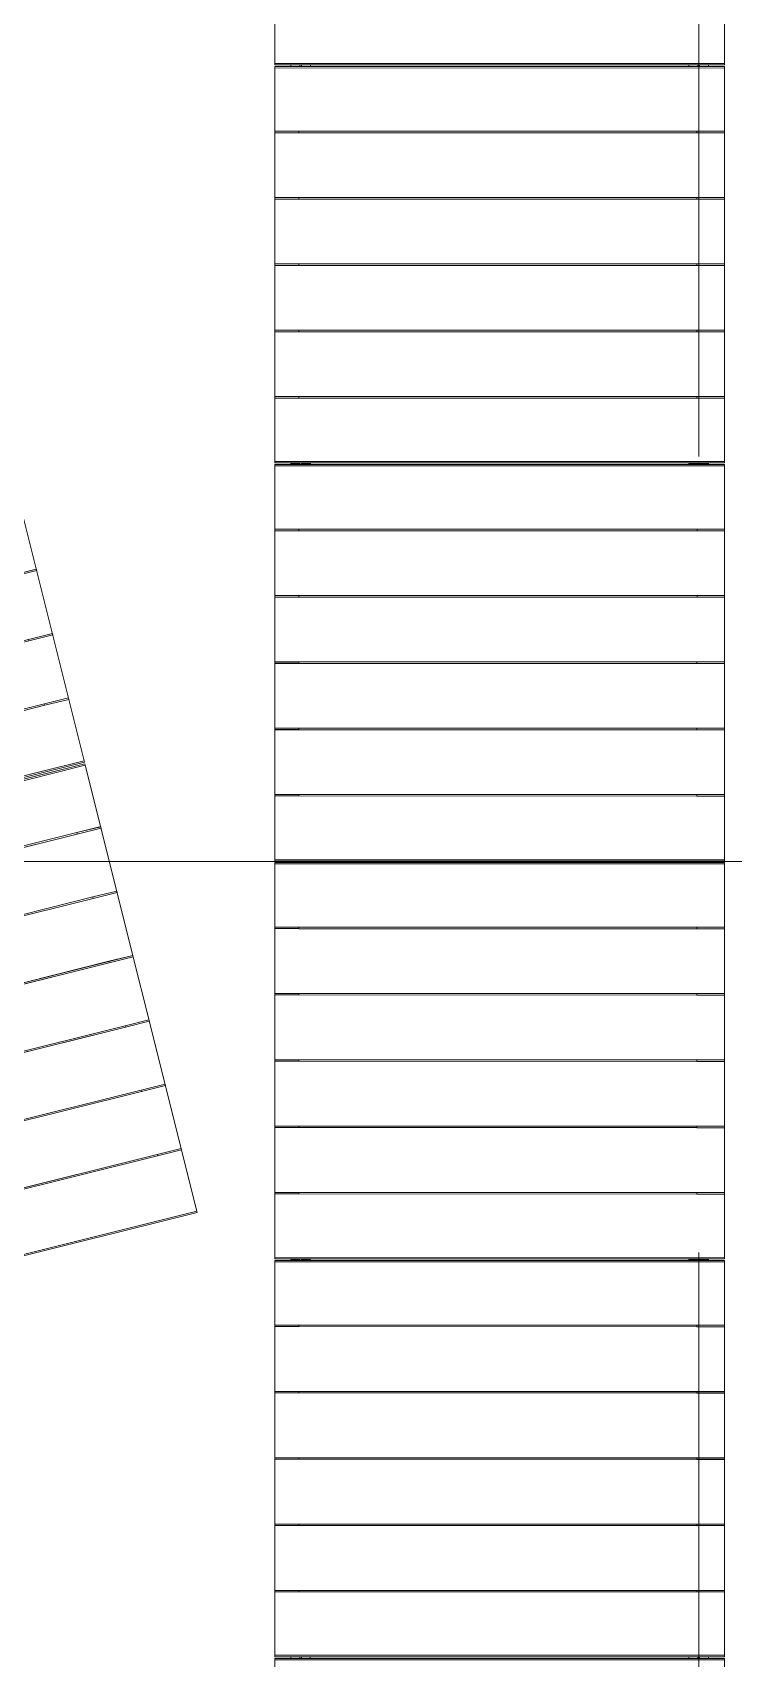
# Model space of a CAD drawing. Header units: millimetres. Extents: x 124696 to 347024, y 412631 to 564609.
# Drawn here: x 231406 to 235368, y 505847 to 515040 of the extents above; entities that cross this region are included whole.
import ezdxf

# ---------------------------------------------------------------- set-up
doc = ezdxf.new("R2010")
doc.units = ezdxf.units.MM
doc.header["$LTSCALE"] = 1500
doc.header["$MEASUREMENT"] = 0
doc.linetypes.add('二层平面图$0$轴网线_12_3_3_3 mm', pattern=[21, 12, -3, 3, -3])
doc.layers.add('0-建筑底图', color=7, linetype='Continuous')
for name, color, linetype, lineweight in [('二层平面图$0$A-COLU', 7, 'Continuous', 9), ('二层平面图$0$A-LINE', 7, 'Continuous', 9), ('二层平面图$0$A-WALL-CURT-PANEL-2', 7, 'Continuous', 9), ('二层平面图$0$A-WALL-CURT-PANEL-4', 140, 'Continuous', 9), ('二层平面图$0$A-WALL-CURT-STILE-2', 7, 'Continuous', 9), ('二层平面图$0$ANNO-DOTE-1', 10, '二层平面图$0$轴网线_12_3_3_3 mm', 15)]:
    doc.layers.add(name, color=color, linetype=linetype, lineweight=lineweight)

# ---------------------------------------------------------------- blocks, each defined once
blk = doc.blocks.new('二层平面图$0$廊子单元01 - 廊子单元01-12764968-104-2F')
at = {"layer": '二层平面图$0$A-WALL-CURT-PANEL-2'}
for p, q in [((-145.5, 2245), (-145.5, 2237)), ((2395.5, 2245), (-145.5, 2245)), ((-145.5, 2237), (2395.5, 2237)), ((-145.5, 2237), (-145.5, 13)), ((2395.5, 2237), (2395.5, 2245)), ((2395.5, 13), (2395.5, 2237)), ((-145.5, 13), (2395.5, 13)), ((-145.5, 13), (-145.5, 5)), ((-145.5, 5), (2395.5, 5)), ((2395.5, 5), (2395.5, 13)), ((-145.5, -5), (-145.5, -13)), ((2395.5, -5), (-145.5, -5)), ((-145.5, -13), (2395.5, -13)), ((-145.5, -13), (-145.5, -2237)), ((2395.5, -13), (2395.5, -5)), ((2395.5, -2237), (2395.5, -13)), ((-145.5, -2237), (2395.5, -2237)), ((-145.5, -2237), (-145.5, -2245)), ((-145.5, -2245), (2395.5, -2245)), ((2395.5, -2245), (2395.5, -2237))]:
    blk.add_line(p, q, dxfattribs=at)
blk = doc.blocks.new('二层平面图$0$顶板轮廓组 - 顶板轮廓组-7793063-104-2F')
at = {"layer": '二层平面图$0$A-WALL-CURT-PANEL-2'}
for p, q in [((-7862.9, -1482.7), (-7854.9, -1482.7)), ((-7854.9, -1482.7), (-5630.9, -1482.7)), ((-5630.9, -1482.7), (-5622.9, -1482.7))]:
    blk.add_line(p, q, dxfattribs=at)
blk = doc.blocks.new('二层平面图$0$钢板肋 - 钢板肋-7793064-104-2F')
at = {"layer": '二层平面图$0$A-WALL-CURT-PANEL-2'}
for p, q in [((391.8, -814), (395.6, -807)), ((391.8, -814), (510.8, -879.4)), ((514.7, -872.3), (395.6, -807)), ((510.8, -879.4), (514.7, -872.3)), ((510.8, -879.4), (2482.9, -1962.6)), ((2486.8, -1955.5), (514.7, -872.3)), ((2486.8, -1955.5), (2482.9, -1962.6)), ((2482.9, -1962.6), (2619, -2037.3)), ((2622.8, -2030.3), (2486.8, -1955.5)), ((2619, -2037.3), (2622.8, -2030.3))]:
    blk.add_line(p, q, dxfattribs=at)
blk = doc.blocks.new('二层平面图$0$钢板肋 - 钢板肋-7793144-104-2F')
at = {"layer": '二层平面图$0$A-WALL-CURT-PANEL-2'}
for p, q in [((545.1, -856.2), (548.8, -849)), ((545.1, -856.2), (665.7, -918.6)), ((669.4, -911.5), (548.8, -849)), ((665.7, -918.6), (669.4, -911.5)), ((665.7, -918.6), (2663.5, -1953.6)), ((2667.2, -1946.5), (669.4, -911.5)), ((2667.2, -1946.5), (2663.5, -1953.6)), ((2663.5, -1953.6), (2801.3, -2025)), ((2805, -2017.9), (2667.2, -1946.5)), ((2801.3, -2025), (2805, -2017.9))]:
    blk.add_line(p, q, dxfattribs=at)
blk = doc.blocks.new('二层平面图$0$钢板肋 - 钢板肋-7805324-104-2F')
at = {"layer": '二层平面图$0$A-WALL-CURT-PANEL-2'}
for p, q in [((391.8, -814), (395.6, -807)), ((391.8, -814), (510.8, -879.4)), ((514.7, -872.3), (395.6, -807)), ((510.8, -879.4), (514.7, -872.3)), ((510.8, -879.4), (2482.9, -1962.6)), ((2486.8, -1955.5), (514.7, -872.3)), ((2486.8, -1955.5), (2482.9, -1962.6)), ((2482.9, -1962.6), (2619, -2037.3)), ((2622.8, -2030.3), (2486.8, -1955.5)), ((2619, -2037.3), (2622.8, -2030.3))]:
    blk.add_line(p, q, dxfattribs=at)
blk = doc.blocks.new('二层平面图$0$钢板肋轮廓族 - 钢板肋轮廓族-7793068-104-2F')
at = {"layer": '二层平面图$0$A-WALL-CURT-PANEL-2'}
for p, q in [((-1735.2, -5337.8), (-1703.8, -5489.8)), ((-1249.5, -7693.4), (-1703.8, -5489.8)), ((-1222.1, -7826.4), (-1249.5, -7693.4))]:
    blk.add_line(p, q, dxfattribs=at)
blk = doc.blocks.new('二层平面图$0$钢板肋轮廓族 - 钢板肋轮廓族-7793148-104-2F')
at = {"layer": '二层平面图$0$A-WALL-CURT-PANEL-2'}
for p, q in [((1735.2, -5337.8), (1703.9, -5489.8)), ((1249.5, -7693.4), (1703.9, -5489.8)), ((1222.1, -7826.4), (1249.5, -7693.4))]:
    blk.add_line(p, q, dxfattribs=at)
blk = doc.blocks.new('二层平面图$0$钢板肋轮廓族 - 钢板肋轮廓族-7805328-104-2F')
at = {"layer": '二层平面图$0$A-WALL-CURT-PANEL-2'}
for p, q in [((-1735.2, -5337.8), (-1703.9, -5489.8)), ((-1249.5, -7693.4), (-1703.9, -5489.8)), ((-1222.1, -7826.4), (-1249.5, -7693.4))]:
    blk.add_line(p, q, dxfattribs=at)
blk = doc.blocks.new('二层平面图$0$钢板肋 - 钢板肋-7805329-104-2F')
at = {"layer": '二层平面图$0$A-WALL-CURT-PANEL-2'}
for p, q in [((-677.7, 1854.6), (-685.7, 1853.8)), ((-685.7, 1853.8), (-671.2, 1699.3)), ((-663.2, 1700), (-677.7, 1854.6)), ((-671.2, 1699.3), (-663.2, 1700)), ((-671.2, 1699.3), (-460.9, -540.9)), ((-453, -540.1), (-663.2, 1700)), ((-453, -540.1), (-460.9, -540.9)), ((-460.9, -540.9), (-448.3, -676.1)), ((-440.3, -675.4), (-453, -540.1)), ((-440.3, -675.4), (-448.3, -676.1))]:
    blk.add_line(p, q, dxfattribs=at)
blk = doc.blocks.new('二层平面图$0$钢板肋 - 钢板肋-7805337-104-2F')
at = {"layer": '二层平面图$0$A-WALL-CURT-PANEL-2'}
for p, q in [((545.1, -856.2), (548.8, -849)), ((545.1, -856.2), (665.7, -918.6)), ((669.4, -911.5), (548.8, -849)), ((665.7, -918.6), (669.4, -911.5)), ((665.7, -918.6), (2663.5, -1953.6)), ((2667.2, -1946.5), (669.4, -911.5)), ((2667.2, -1946.5), (2663.5, -1953.6)), ((2663.5, -1953.6), (2801.3, -2025)), ((2805, -2017.9), (2667.2, -1946.5)), ((2801.3, -2025), (2805, -2017.9))]:
    blk.add_line(p, q, dxfattribs=at)
blk = doc.blocks.new('二层平面图$0$钢板肋轮廓族 - 钢板肋轮廓族-7805341-104-2F')
at = {"layer": '二层平面图$0$A-WALL-CURT-PANEL-2'}
for p, q in [((1735.2, -5337.8), (1703.9, -5489.8)), ((1249.5, -7693.4), (1703.9, -5489.8)), ((1222.1, -7826.4), (1249.5, -7693.4))]:
    blk.add_line(p, q, dxfattribs=at)
blk = doc.blocks.new('二层平面图$0$廊子单元亭子_戏亭_ - 廊子单元亭子_戏亭_-11163613-104-2F')
at = {"layer": '二层平面图$0$A-WALL-CURT-PANEL-2'}
for p, q in [((-1103.2, 7125), (-1103.2, 7117)), ((3367.7, 7125), (-1103.2, 7125)), ((-1103.2, 7117), (3367.7, 7117)), ((-1103.2, 7117), (-1103.2, 4518)), ((5088.3, 7125), (3367.7, 7125)), ((3367.7, 7117), (3367.7, 7125)), ((5088.3, 7117), (3367.7, 7117)), ((3367.7, 4518), (3367.7, 7117)), ((5088.3, 7117), (5088.3, 7125)), ((5088.3, 4518), (5088.3, 7117)), ((-1103.2, 4518), (3367.7, 4518)), ((-1103.2, 4518), (-1103.2, 4510)), ((-1103.2, 4510), (3367.7, 4510)), ((5088.3, 4518), (3367.7, 4518)), ((3367.7, 4510), (3367.7, 4518)), ((3367.7, 4510), (5088.3, 4510)), ((4075, 4500), (4075, 4510)), ((5088.3, 4510), (5088.3, 4518)), ((-1103.2, 4500), (-1103.2, 4492)), ((3367.7, 4500), (-1103.2, 4500)), ((-1103.2, 4492), (3367.7, 4492)), ((-1103.2, 4492), (-1103.2, 2643)), ((5088.3, 4500), (3367.7, 4500)), ((3367.7, 4492), (3367.7, 4500)), ((5088.3, 4492), (3367.7, 4492)), ((3367.7, 2643), (3367.7, 4492)), ((5088.3, 4492), (5088.3, 4500)), ((5088.3, 2643), (5088.3, 4492)), ((-1103.2, 2643), (3367.7, 2643)), ((-1103.2, 2643), (-1103.2, 2635)), ((-1103.2, 2635), (3367.7, 2635)), ((-1103.2, 2625), (-1103.2, 2617)), ((3367.7, 2625), (-1103.2, 2625)), ((-1103.2, 2617), (3367.7, 2617)), ((-1103.2, 2617), (-1103.2, 17.9)), ((5088.3, 2643), (3367.7, 2643)), ((3367.7, 2635), (3367.7, 2643)), ((3367.7, 2635), (5088.3, 2635)), ((5088.3, 2625), (3367.7, 2625)), ((3367.7, 2617), (3367.7, 2625)), ((5088.3, 2617), (3367.7, 2617)), ((3367.7, 17.9), (3367.7, 2617)), ((4075, 2625), (4075, 2635)), ((4495, 2630), (4500, 2630)), ((4500, 2630), (4500, 2625)), ((5088.3, 2635), (5088.3, 2643)), ((5088.3, 2617), (5088.3, 2625)), ((5088.3, 17.9), (5088.3, 2617)), ((-1103.2, 17.9), (3367.7, 17.9)), ((-1103.2, 17.9), (-1103.2, 9.9)), ((-1103.2, 9.9), (3367.7, 9.9)), ((5088.3, 17.9), (3367.7, 17.9)), ((3367.7, 9.9), (3367.7, 17.9)), ((3367.7, 9.9), (5088.3, 9.9)), ((5088.3, 9.9), (5088.3, 17.9))]:
    blk.add_line(p, q, dxfattribs=at)
blk = doc.blocks.new('二层平面图$0$顶板轮廓组 - 顶板轮廓组-8132508-104-2F')
at = {"layer": '二层平面图$0$A-WALL-CURT-PANEL-2'}
for p, q in [((-8050.4, 1498.7), (-8042.4, 1498.7)), ((-8042.4, 1498.7), (-5443.4, 1498.7)), ((-5443.4, 1498.7), (-5435.4, 1498.7))]:
    blk.add_line(p, q, dxfattribs=at)
blk = doc.blocks.new('二层平面图$0$顶板轮廓组 - 顶板轮廓组-8093581-104-2F')
at = {"layer": '二层平面图$0$A-WALL-CURT-PANEL-2'}
for p, q in [((-7675.4, 1498.7), (-7667.4, 1498.7)), ((-7667.4, 1498.7), (-5818.4, 1498.7)), ((-5818.4, 1498.7), (-5810.4, 1498.7))]:
    blk.add_line(p, q, dxfattribs=at)
blk = doc.blocks.new('二层平面图$0$钢板肋 - 钢板肋-8132515-104-2F')
at = {"layer": '二层平面图$0$A-WALL-CURT-PANEL-2'}
for p, q in [((-630.4, 1346.9), (-457.5, -225)), ((-449.6, -224.1), (-622.4, 1347.8)), ((-449.6, -224.1), (-457.5, -225)), ((-457.5, -225), (-442.3, -363.4)), ((-434.4, -362.6), (-449.6, -224.1)), ((-434.4, -362.6), (-442.3, -363.4))]:
    blk.add_line(p, q, dxfattribs=at)
blk = doc.blocks.new('二层平面图$0$钢板肋 - 钢板肋-8132518-104-2F')
at = {"layer": '二层平面图$0$A-WALL-CURT-PANEL-2'}
for p, q in [((-630.4, 1346.9), (-457.5, -225)), ((-449.6, -224.1), (-622.4, 1347.8)), ((-449.6, -224.1), (-457.5, -225)), ((-457.5, -225), (-442.3, -363.4)), ((-434.4, -362.6), (-449.6, -224.1)), ((-434.4, -362.6), (-442.3, -363.4))]:
    blk.add_line(p, q, dxfattribs=at)
blk = doc.blocks.new('二层平面图$0$钢板肋 - 钢板肋-8132521-104-2F')
at = {"layer": '二层平面图$0$A-WALL-CURT-PANEL-2'}
for p, q in [((-630.4, 1346.9), (-457.5, -225)), ((-449.6, -224.1), (-622.4, 1347.8)), ((-449.6, -224.1), (-457.5, -225)), ((-457.5, -225), (-442.3, -363.4)), ((-434.4, -362.6), (-449.6, -224.1)), ((-434.4, -362.6), (-442.3, -363.4))]:
    blk.add_line(p, q, dxfattribs=at)
blk = doc.blocks.new('二层平面图$0$钢板肋 - 钢板肋-8132524-104-2F')
at = {"layer": '二层平面图$0$A-WALL-CURT-PANEL-2'}
for p, q in [((-630.4, 1346.9), (-457.5, -225)), ((-449.6, -224.1), (-622.4, 1347.8)), ((-449.6, -224.1), (-457.5, -225)), ((-457.5, -225), (-442.3, -363.4)), ((-434.4, -362.6), (-449.6, -224.1)), ((-434.4, -362.6), (-442.3, -363.4))]:
    blk.add_line(p, q, dxfattribs=at)
blk = doc.blocks.new('二层平面图$0$钢板肋 - 钢板肋-8132527-104-2F')
at = {"layer": '二层平面图$0$A-WALL-CURT-PANEL-2'}
for p, q in [((-630.4, 1346.9), (-457.5, -225)), ((-449.6, -224.1), (-622.4, 1347.8)), ((-449.6, -224.1), (-457.5, -225)), ((-457.5, -225), (-442.3, -363.4)), ((-434.4, -362.6), (-449.6, -224.1)), ((-434.4, -362.6), (-442.3, -363.4))]:
    blk.add_line(p, q, dxfattribs=at)
blk = doc.blocks.new('二层平面图$0$钢板肋 - 钢板肋-8132530-104-2F')
at = {"layer": '二层平面图$0$A-WALL-CURT-PANEL-2'}
for p, q in [((-630.4, 1346.9), (-457.5, -225)), ((-449.6, -224.1), (-622.4, 1347.8)), ((-449.6, -224.1), (-457.5, -225)), ((-457.5, -225), (-442.3, -363.4)), ((-434.4, -362.6), (-449.6, -224.1)), ((-434.4, -362.6), (-442.3, -363.4))]:
    blk.add_line(p, q, dxfattribs=at)
blk = doc.blocks.new('二层平面图$0$钢板肋 - 钢板肋-8132533-104-2F')
at = {"layer": '二层平面图$0$A-WALL-CURT-PANEL-2'}
for p, q in [((-630.4, 1346.9), (-457.5, -225)), ((-449.6, -224.1), (-622.4, 1347.8)), ((-449.6, -224.1), (-457.5, -225)), ((-457.5, -225), (-442.3, -363.4)), ((-434.4, -362.6), (-449.6, -224.1)), ((-434.4, -362.6), (-442.3, -363.4))]:
    blk.add_line(p, q, dxfattribs=at)
blk = doc.blocks.new('二层平面图$0$钢板肋 - 钢板肋-8132536-104-2F')
at = {"layer": '二层平面图$0$A-WALL-CURT-PANEL-2'}
for p, q in [((-630.4, 1346.9), (-457.5, -225)), ((-449.6, -224.1), (-622.4, 1347.8)), ((-449.6, -224.1), (-457.5, -225)), ((-457.5, -225), (-442.3, -363.4)), ((-434.4, -362.6), (-449.6, -224.1)), ((-434.4, -362.6), (-442.3, -363.4))]:
    blk.add_line(p, q, dxfattribs=at)
blk = doc.blocks.new('二层平面图$0$钢板肋 - 钢板肋-8132539-104-2F')
at = {"layer": '二层平面图$0$A-WALL-CURT-PANEL-2'}
for p, q in [((-630.4, 1346.9), (-457.5, -225)), ((-449.6, -224.1), (-622.4, 1347.8)), ((-449.6, -224.1), (-457.5, -225)), ((-457.5, -225), (-442.3, -363.4)), ((-434.4, -362.6), (-449.6, -224.1)), ((-434.4, -362.6), (-442.3, -363.4))]:
    blk.add_line(p, q, dxfattribs=at)
blk = doc.blocks.new('二层平面图$0$钢板肋轮廓族 - 钢板肋轮廓族-8132517-104-2F')
at = {"layer": '二层平面图$0$A-WALL-CURT-PANEL-2'}
for p, q in [((-1631.1, -7535.6), (-1875.7, -5973.3)), ((-1609.5, -7673.2), (-1631.1, -7535.6))]:
    blk.add_line(p, q, dxfattribs=at)
blk = doc.blocks.new('二层平面图$0$钢板肋轮廓族 - 钢板肋轮廓族-V325-104-2F')
at = {"layer": '二层平面图$0$A-WALL-CURT-PANEL-2'}
for p, q in [((-1631.1, -7535.6), (-1875.7, -5973.3)), ((-1609.5, -7673.2), (-1631.1, -7535.6))]:
    blk.add_line(p, q, dxfattribs=at)
blk = doc.blocks.new('二层平面图$0$钢板肋轮廓族 - 钢板肋轮廓族-8132520-104-2F')
at = {"layer": '二层平面图$0$A-WALL-CURT-PANEL-2'}
for p, q in [((-1631.1, -7535.6), (-1875.7, -5973.3)), ((-1609.5, -7673.2), (-1631.1, -7535.6))]:
    blk.add_line(p, q, dxfattribs=at)
blk = doc.blocks.new('二层平面图$0$钢板肋轮廓族 - 钢板肋轮廓族-V326-104-2F')
at = {"layer": '二层平面图$0$A-WALL-CURT-PANEL-2'}
for p, q in [((-1631.1, -7535.6), (-1875.7, -5973.3)), ((-1609.5, -7673.2), (-1631.1, -7535.6))]:
    blk.add_line(p, q, dxfattribs=at)
blk = doc.blocks.new('二层平面图$0$钢板肋轮廓族 - 钢板肋轮廓族-8132523-104-2F')
at = {"layer": '二层平面图$0$A-WALL-CURT-PANEL-2'}
for p, q in [((-1631.1, -7535.6), (-1875.7, -5973.3)), ((-1609.5, -7673.2), (-1631.1, -7535.6))]:
    blk.add_line(p, q, dxfattribs=at)
blk = doc.blocks.new('二层平面图$0$钢板肋轮廓族 - 钢板肋轮廓族-V327-104-2F')
at = {"layer": '二层平面图$0$A-WALL-CURT-PANEL-2'}
for p, q in [((-1631.1, -7535.6), (-1875.7, -5973.3)), ((-1609.5, -7673.2), (-1631.1, -7535.6))]:
    blk.add_line(p, q, dxfattribs=at)
blk = doc.blocks.new('二层平面图$0$钢板肋轮廓族 - 钢板肋轮廓族-8132526-104-2F')
at = {"layer": '二层平面图$0$A-WALL-CURT-PANEL-2'}
for p, q in [((-1631.1, -7535.6), (-1875.7, -5973.3)), ((-1609.5, -7673.2), (-1631.1, -7535.6))]:
    blk.add_line(p, q, dxfattribs=at)
blk = doc.blocks.new('二层平面图$0$钢板肋轮廓族 - 钢板肋轮廓族-V328-104-2F')
at = {"layer": '二层平面图$0$A-WALL-CURT-PANEL-2'}
for p, q in [((-1631.1, -7535.6), (-1875.7, -5973.3)), ((-1609.5, -7673.2), (-1631.1, -7535.6))]:
    blk.add_line(p, q, dxfattribs=at)
blk = doc.blocks.new('二层平面图$0$钢板肋轮廓族 - 钢板肋轮廓族-8132529-104-2F')
at = {"layer": '二层平面图$0$A-WALL-CURT-PANEL-2'}
for p, q in [((-1631.1, -7535.6), (-1875.7, -5973.3)), ((-1609.5, -7673.2), (-1631.1, -7535.6))]:
    blk.add_line(p, q, dxfattribs=at)
blk = doc.blocks.new('二层平面图$0$钢板肋轮廓族 - 钢板肋轮廓族-V329-104-2F')
at = {"layer": '二层平面图$0$A-WALL-CURT-PANEL-2'}
for p, q in [((-1631.1, -7535.6), (-1875.7, -5973.3)), ((-1609.5, -7673.2), (-1631.1, -7535.6))]:
    blk.add_line(p, q, dxfattribs=at)
blk = doc.blocks.new('二层平面图$0$钢板肋轮廓族 - 钢板肋轮廓族-8132532-104-2F')
at = {"layer": '二层平面图$0$A-WALL-CURT-PANEL-2'}
for p, q in [((-1631.1, -7535.6), (-1875.7, -5973.3)), ((-1609.5, -7673.2), (-1631.1, -7535.6))]:
    blk.add_line(p, q, dxfattribs=at)
blk = doc.blocks.new('二层平面图$0$钢板肋轮廓族 - 钢板肋轮廓族-V330-104-2F')
at = {"layer": '二层平面图$0$A-WALL-CURT-PANEL-2'}
for p, q in [((-1631.1, -7535.6), (-1875.7, -5973.3)), ((-1609.5, -7673.2), (-1631.1, -7535.6))]:
    blk.add_line(p, q, dxfattribs=at)
blk = doc.blocks.new('二层平面图$0$钢板肋轮廓族 - 钢板肋轮廓族-8132535-104-2F')
at = {"layer": '二层平面图$0$A-WALL-CURT-PANEL-2'}
for p, q in [((-1631.1, -7535.6), (-1875.7, -5973.3)), ((-1609.5, -7673.2), (-1631.1, -7535.6))]:
    blk.add_line(p, q, dxfattribs=at)
blk = doc.blocks.new('二层平面图$0$钢板肋轮廓族 - 钢板肋轮廓族-V331-104-2F')
at = {"layer": '二层平面图$0$A-WALL-CURT-PANEL-2'}
for p, q in [((-1631.1, -7535.6), (-1875.7, -5973.3)), ((-1609.5, -7673.2), (-1631.1, -7535.6))]:
    blk.add_line(p, q, dxfattribs=at)
blk = doc.blocks.new('二层平面图$0$钢板肋轮廓族 - 钢板肋轮廓族-8132538-104-2F')
at = {"layer": '二层平面图$0$A-WALL-CURT-PANEL-2'}
for p, q in [((-1631.1, -7535.6), (-1875.7, -5973.3)), ((-1609.5, -7673.2), (-1631.1, -7535.6))]:
    blk.add_line(p, q, dxfattribs=at)
blk = doc.blocks.new('二层平面图$0$钢板肋轮廓族 - 钢板肋轮廓族-V332-104-2F')
at = {"layer": '二层平面图$0$A-WALL-CURT-PANEL-2'}
for p, q in [((-1631.1, -7535.6), (-1875.7, -5973.3)), ((-1609.5, -7673.2), (-1631.1, -7535.6))]:
    blk.add_line(p, q, dxfattribs=at)
blk = doc.blocks.new('二层平面图$0$钢板肋轮廓族 - 钢板肋轮廓族-8132541-104-2F')
at = {"layer": '二层平面图$0$A-WALL-CURT-PANEL-2'}
for p, q in [((-1631.1, -7535.6), (-1875.7, -5973.3)), ((-1609.5, -7673.2), (-1631.1, -7535.6))]:
    blk.add_line(p, q, dxfattribs=at)
blk = doc.blocks.new('二层平面图$0$钢板肋轮廓族 - 钢板肋轮廓族-V333-104-2F')
at = {"layer": '二层平面图$0$A-WALL-CURT-PANEL-2'}
for p, q in [((-1631.1, -7535.6), (-1875.7, -5973.3)), ((-1609.5, -7673.2), (-1631.1, -7535.6))]:
    blk.add_line(p, q, dxfattribs=at)
blk = doc.blocks.new('二层平面图$0$矩形竖梃 - 8 x 50 mm 蜂窝铝板幕墙开缝-2339150-104-2F')
at = {"layer": '二层平面图$0$A-WALL-CURT-STILE-2'}
blk.add_line((90000, 49500), (90000, 49495), dxfattribs=at)
blk = doc.blocks.new('二层平面图$0$矩形竖梃 - 8 x 50 mm 蜂窝铝板幕墙开缝-V364-104-2F')
at = {"layer": '二层平面图$0$A-WALL-CURT-STILE-2'}
blk.add_line((90000, 49505), (90000, 49500), dxfattribs=at)
blk = doc.blocks.new('二层平面图$0$矩形竖梃 - 8 x 50 mm 蜂窝铝板幕墙开缝-V365-104-2F')
at = {"layer": '二层平面图$0$A-WALL-CURT-STILE-2'}
blk.add_line((90000, 51750), (90000, 51745), dxfattribs=at)
blk = doc.blocks.new('二层平面图$0$矩形竖梃 - 8 x 50 mm 蜂窝铝板幕墙开缝-V366-104-2F')
at = {"layer": '二层平面图$0$A-WALL-CURT-STILE-2'}
blk.add_line((90000, 51755), (90000, 51750), dxfattribs=at)
blk = doc.blocks.new('二层平面图$0$矩形竖梃 - 8 x 50 mm 蜂窝铝板幕墙开缝-V367-104-2F')
at = {"layer": '二层平面图$0$A-WALL-CURT-STILE-2'}
blk.add_line((90000, 54000), (90000, 53995), dxfattribs=at)
blk = doc.blocks.new('二层平面图$0$矩形竖梃 - 8 x 50 mm 蜂窝铝板幕墙开缝-V368-104-2F')
at = {"layer": '二层平面图$0$A-WALL-CURT-STILE-2'}
blk.add_line((90000, 54005), (90000, 54000), dxfattribs=at)
blk = doc.blocks.new('二层平面图$0$矩形竖梃 - 8 x 50 mm 蜂窝铝板幕墙开缝-V369-104-2F')
at = {"layer": '二层平面图$0$A-WALL-CURT-STILE-2'}
blk.add_line((90000, 56250), (90000, 56245), dxfattribs=at)
blk = doc.blocks.new('二层平面图$0$矩形竖梃 - 8 x 50 mm 蜂窝铝板幕墙开缝-V370-104-2F')
at = {"layer": '二层平面图$0$A-WALL-CURT-STILE-2'}
blk.add_line((90000, 56255), (90000, 56250), dxfattribs=at)
blk = doc.blocks.new('二层平面图$0$矩形竖梃 - 8 x 50 mm 蜂窝铝板幕墙开缝-V371-104-2F')
at = {"layer": '二层平面图$0$A-WALL-CURT-STILE-2'}
blk.add_line((90000, 58500), (90000, 58495), dxfattribs=at)
blk = doc.blocks.new('二层平面图$0$矩形竖梃 - 8 x 50 mm 蜂窝铝板幕墙开缝-V372-104-2F')
at = {"layer": '二层平面图$0$A-WALL-CURT-STILE-2'}
blk.add_line((90000, 58505), (90000, 58500), dxfattribs=at)
blk = doc.blocks.new('二层平面图$0$梁 - 梁-12800551-104-2F')
at = {"layer": '二层平面图$0$A-LINE'}
for p, q in [((-1, 2658.3), (-1, 2663.4)), ((49, 2663.1), (-1, 2663.4)), ((49, 2658.1), (49, 2663.1)), ((59, 2658), (59, 2663)), ((109, 2662.7), (59, 2663)), ((109, 2657.7), (109, 2662.7)), ((-14.2, 408.4), (-14.1, 418.4)), ((35.8, 408.1), (35.9, 418.1)), ((45.8, 408), (45.9, 418)), ((95.8, 407.7), (95.9, 417.7)), ((-27.3, -1836.6), (-27.2, -1831.6)), ((-27.3, -1836.6), (22.7, -1836.9)), ((22.7, -1836.9), (22.8, -1831.9)), ((32.7, -1836.9), (32.8, -1831.9)), ((32.7, -1836.9), (82.7, -1837.2)), ((82.7, -1837.2), (82.8, -1832.2))]:
    blk.add_line(p, q, dxfattribs=at)
blk = doc.blocks.new('二层平面图$0$梁 - 梁-12800552-104-2F')
at = {"layer": '二层平面图$0$A-COLU'}
for p, q in [((49, 2663.1), (-1, 2663.4)), ((109, 2662.7), (59, 2663))]:
    blk.add_line(p, q, dxfattribs=at)
at = {"layer": '二层平面图$0$A-LINE'}
for p, q in [((-1, 2658.4), (-1, 2663.4)), ((49, 2658.1), (49, 2663.1)), ((59, 2658), (59, 2663)), ((109, 2657.7), (109, 2662.7)), ((-14.2, 408.4), (-14.1, 418.4)), ((35.8, 408.1), (35.9, 418.1)), ((45.8, 408.1), (45.9, 418.1)), ((95.8, 407.8), (95.9, 417.8)), ((-27.3, -1836.6), (-27.2, -1831.6)), ((-27.3, -1836.6), (22.7, -1836.9)), ((22.7, -1836.9), (22.8, -1831.9)), ((32.7, -1836.9), (32.8, -1831.9)), ((32.7, -1836.9), (82.7, -1837.2)), ((82.7, -1837.2), (82.8, -1832.2))]:
    blk.add_line(p, q, dxfattribs=at)
blk = doc.blocks.new('二层平面图')
at = {"layer": '二层平面图$0$ANNO-DOTE-1', "color": 8}
for p, q in [((90000, -6710.3), (90000, 106757.2)), ((-18896.2, 54000), (161528.2, 54000))]:
    blk.add_line(p, q, dxfattribs=at)
at = {"layer": '二层平面图$0$A-COLU', "color": 8}
for name, p, rotation in [('二层平面图$0$梁 - 梁-12800551-104-2F', (87711.3, 58086.9), 0.3291143538394496), ('二层平面图$0$梁 - 梁-12800552-104-2F', (90038.3, 58913.3), 180.3291143538394), ('二层平面图$0$梁 - 梁-12800551-104-2F', (87711.3, 53586.9), 0.3291143538394496), ('二层平面图$0$梁 - 梁-12800552-104-2F', (90038.3, 54413.3), 180.3291143538394), ('二层平面图$0$梁 - 梁-12800551-104-2F', (87710.8, 49086.9), 0.3291143538394496), ('二层平面图$0$梁 - 梁-12800552-104-2F', (90037.8, 49913.3), 180.3291143538394)]:
    blk.add_blockref(name, p, dxfattribs=dict(at, rotation=rotation))
at = {"layer": '二层平面图$0$A-WALL-CURT-PANEL-2', "color": 8}
for name, p, rotation in [('二层平面图$0$钢板肋 - 钢板肋-7793064-104-2F', (86869.2, 60146.1), 28.77273579689601), ('二层平面图$0$顶板轮廓组 - 顶板轮廓组-7793063-104-2F', (91627.5, 52881.9), 269.9941400666096), ('二层平面图$0$钢板肋 - 钢板肋-7793064-104-2F', (86869.1, 59771.1), 28.77273579690009), ('二层平面图$0$钢板肋 - 钢板肋-7793144-104-2F', (86726.5, 59380.8), 27.38063068440675), ('二层平面图$0$钢板肋轮廓族 - 钢板肋轮廓族-7793148-104-2F', (95023, 61655.9), 281.6449079298438), ('二层平面图$0$钢板肋轮廓族 - 钢板肋轮廓族-7793148-104-2F', (95023, 61647.9), 281.6449079298438), ('二层平面图$0$钢板肋 - 钢板肋-7805324-104-2F', (86869, 58646.1), 28.77303688265621), ('二层平面图$0$钢板肋轮廓族 - 钢板肋轮廓族-7805328-104-2F', (95022.4, 55351.2), 258.3439110679668), ('二层平面图$0$钢板肋轮廓族 - 钢板肋轮廓族-7805328-104-2F', (95022.4, 55343.2), 258.3439110679668), ('二层平面图$0$顶板轮廓组 - 顶板轮廓组-7793063-104-2F', (91627.3, 50631.9), 269.9944162627687), ('二层平面图$0$钢板肋 - 钢板肋-7805324-104-2F', (86868.9, 57896.1), 28.77303688265629), ('二层平面图$0$钢板肋轮廓族 - 钢板肋轮廓族-7805328-104-2F', (95022.3, 54976.2), 258.3439110679668), ('二层平面图$0$钢板肋轮廓族 - 钢板肋轮廓族-7805328-104-2F', (95022.3, 54968.2), 258.3439110679668), ('二层平面图$0$钢板肋 - 钢板肋-7805324-104-2F', (86868.9, 57521.1), 28.77303688265635), ('二层平面图$0$钢板肋 - 钢板肋-7805329-104-2F', (88235.4, 57244.7), 264.6336490316916), ('二层平面图$0$钢板肋轮廓族 - 钢板肋轮廓族-7805328-104-2F', (95022.3, 54601.2), 258.3439110679668), ('二层平面图$0$钢板肋轮廓族 - 钢板肋轮廓族-7805328-104-2F', (95022.3, 54593.2), 258.3439110679668), ('二层平面图$0$钢板肋 - 钢板肋-7805337-104-2F', (86726.3, 57130.8), 27.38092723153572), ('二层平面图$0$钢板肋轮廓族 - 钢板肋轮廓族-7805328-104-2F', (95022.3, 54226.2), 258.3439110679668), ('二层平面图$0$钢板肋轮廓族 - 钢板肋轮廓族-7805328-104-2F', (95022.3, 54218.2), 258.3439110679668), ('二层平面图$0$钢板肋轮廓族 - 钢板肋轮廓族-7805341-104-2F', (95022.8, 59405.9), 281.644921457569), ('二层平面图$0$钢板肋轮廓族 - 钢板肋轮廓族-7805341-104-2F', (95022.8, 59397.9), 281.644921457569), ('二层平面图$0$钢板肋 - 钢板肋-7793064-104-2F', (86869.2, 56396.1), 28.772735796888), ('二层平面图$0$钢板肋 - 钢板肋-7793064-104-2F', (86869.2, 56021.1), 28.77273579689191), ('二层平面图$0$顶板轮廓组 - 顶板轮廓组-8093581-104-2F', (86120.6, 62372.7), 104.0362434679262), ('二层平面图$0$钢板肋轮廓族 - 钢板肋轮廓族-7793068-104-2F', (95022.6, 53101.2), 258.3438975405854), ('二层平面图$0$钢板肋轮廓族 - 钢板肋轮廓族-7793068-104-2F', (95022.6, 53093.2), 258.3438975405854), ('二层平面图$0$钢板肋 - 钢板肋-7793064-104-2F', (86869.1, 55646.1), 28.77273579689601), ('二层平面图$0$顶板轮廓组 - 顶板轮廓组-7793063-104-2F', (91627.4, 48381.9), 269.9941400666096), ('二层平面图$0$钢板肋轮廓族 - 钢板肋轮廓族-7793068-104-2F', (95022.5, 52726.2), 258.3438975405895), ('二层平面图$0$钢板肋轮廓族 - 钢板肋轮廓族-7793068-104-2F', (95022.5, 52718.2), 258.3438975405895), ('二层平面图$0$钢板肋 - 钢板肋-7793064-104-2F', (86869.1, 55271.1), 28.77273579690009), ('二层平面图$0$钢板肋 - 钢板肋-8132539-104-2F', (85837.9, 56034.5), 97.75279090456614), ('二层平面图$0$钢板肋轮廓族 - 钢板肋轮廓族-V333-104-2F', (78469.3, 56570.4), 95.12738099000757), ('二层平面图$0$钢板肋轮廓族 - 钢板肋轮廓族-8132541-104-2F', (78471.3, 56562.6), 95.1273809900036), ('二层平面图$0$钢板肋轮廓族 - 钢板肋轮廓族-7793068-104-2F', (95022.5, 52351.2), 258.3438975405935), ('二层平面图$0$钢板肋轮廓族 - 钢板肋轮廓族-7793068-104-2F', (95022.5, 52343.2), 258.3438975405935), ('二层平面图$0$钢板肋 - 钢板肋-7793144-104-2F', (86726.5, 54880.8), 27.38063068440675), ('二层平面图$0$钢板肋 - 钢板肋-8132536-104-2F', (85928.8, 55670.7), 97.75279069380895), ('二层平面图$0$钢板肋轮廓族 - 钢板肋轮廓族-V332-104-2F', (78560.3, 56206.6), 95.12738098982287), ('二层平面图$0$钢板肋轮廓族 - 钢板肋轮廓族-8132538-104-2F', (78562.2, 56198.8), 95.12738098981889), ('二层平面图$0$钢板肋轮廓族 - 钢板肋轮廓族-7793068-104-2F', (95022.5, 51976.2), 258.3438975405977), ('二层平面图$0$钢板肋轮廓族 - 钢板肋轮廓族-7793068-104-2F', (95022.5, 51968.2), 258.3438975405977), ('二层平面图$0$钢板肋 - 钢板肋-8132533-104-2F', (86019.8, 55306.9), 97.75279048305185), ('二层平面图$0$钢板肋轮廓族 - 钢板肋轮廓族-V331-104-2F', (78651.2, 55842.8), 95.12738098963824), ('二层平面图$0$钢板肋轮廓族 - 钢板肋轮廓族-8132535-104-2F', (78653.2, 55835), 95.1273809896343), ('二层平面图$0$钢板肋轮廓族 - 钢板肋轮廓族-7793148-104-2F', (95023, 57155.9), 281.6449079298438), ('二层平面图$0$钢板肋轮廓族 - 钢板肋轮廓族-7793148-104-2F', (95023, 57147.9), 281.6449079298438), ('二层平面图$0$钢板肋 - 钢板肋-7805324-104-2F', (86869, 54146.1), 28.77303688265621), ('二层平面图$0$顶板轮廓组 - 顶板轮廓组-8132508-104-2F', (86666.3, 60189.9), 104.0362757084277), ('二层平面图$0$钢板肋 - 钢板肋-8132530-104-2F', (86201.7, 54579.3), 97.7527900615375), ('二层平面图$0$钢板肋轮廓族 - 钢板肋轮廓族-V330-104-2F', (78833.1, 55115.2), 95.12738098926884), ('二层平面图$0$钢板肋轮廓族 - 钢板肋轮廓族-8132532-104-2F', (78835.1, 55107.4), 95.12738098926488), ('二层平面图$0$钢板肋轮廓族 - 钢板肋轮廓族-7805328-104-2F', (95022.4, 50851.2), 258.3439110679668), ('二层平面图$0$钢板肋轮廓族 - 钢板肋轮廓族-7805328-104-2F', (95022.4, 50843.2), 258.3439110679668), ('二层平面图$0$顶板轮廓组 - 顶板轮廓组-7793063-104-2F', (91627.2, 46131.9), 269.9944162627687), ('二层平面图$0$钢板肋 - 钢板肋-7805324-104-2F', (86868.9, 53396.1), 28.77303688265629), ('二层平面图$0$钢板肋 - 钢板肋-8132527-104-2F', (86292.6, 54215.5), 97.7527898507803), ('二层平面图$0$钢板肋轮廓族 - 钢板肋轮廓族-V329-104-2F', (78924.1, 54751.4), 95.12738098908412), ('二层平面图$0$钢板肋轮廓族 - 钢板肋轮廓族-8132529-104-2F', (78926, 54743.6), 95.1273809890802), ('二层平面图$0$钢板肋轮廓族 - 钢板肋轮廓族-7805328-104-2F', (95022.3, 50476.2), 258.3439110679668), ('二层平面图$0$钢板肋轮廓族 - 钢板肋轮廓族-7805328-104-2F', (95022.3, 50468.2), 258.3439110679668), ('二层平面图$0$钢板肋 - 钢板肋-7805324-104-2F', (86868.9, 53021.1), 28.77303688265635), ('二层平面图$0$钢板肋 - 钢板肋-8132524-104-2F', (86383.6, 53851.7), 97.75278964002312), ('二层平面图$0$钢板肋轮廓族 - 钢板肋轮廓族-V328-104-2F', (79015, 54387.6), 95.12738098889947), ('二层平面图$0$钢板肋轮廓族 - 钢板肋轮廓族-8132526-104-2F', (79017, 54379.8), 95.12738098889557), ('二层平面图$0$钢板肋 - 钢板肋-7805329-104-2F', (88235.4, 52744.7), 264.6336490316916), ('二层平面图$0$钢板肋轮廓族 - 钢板肋轮廓族-7805328-104-2F', (95022.3, 50101.2), 258.3439110679668), ('二层平面图$0$钢板肋轮廓族 - 钢板肋轮廓族-7805328-104-2F', (95022.3, 50093.2), 258.3439110679668), ('二层平面图$0$钢板肋 - 钢板肋-7805337-104-2F', (86726.3, 52630.8), 27.38092723153572), ('二层平面图$0$钢板肋 - 钢板肋-8132521-104-2F', (86474.5, 53487.9), 97.7527894292659), ('二层平面图$0$钢板肋轮廓族 - 钢板肋轮廓族-V327-104-2F', (79106, 54023.8), 95.12738098871478), ('二层平面图$0$钢板肋轮廓族 - 钢板肋轮廓族-8132523-104-2F', (79107.9, 54016), 95.1273809887109), ('二层平面图$0$钢板肋轮廓族 - 钢板肋轮廓族-7805328-104-2F', (95022.2, 49726.2), 258.3439110679668), ('二层平面图$0$钢板肋轮廓族 - 钢板肋轮廓族-7805328-104-2F', (95022.2, 49718.2), 258.3439110679668), ('二层平面图$0$钢板肋 - 钢板肋-8132518-104-2F', (86565.5, 53124.1), 97.75278921850874), ('二层平面图$0$钢板肋轮廓族 - 钢板肋轮廓族-V326-104-2F', (79197, 53660), 95.12738098853018), ('二层平面图$0$钢板肋轮廓族 - 钢板肋轮廓族-8132520-104-2F', (79198.9, 53652.2), 95.1273809885262), ('二层平面图$0$钢板肋轮廓族 - 钢板肋轮廓族-7805341-104-2F', (95022.7, 54905.9), 281.644921457569), ('二层平面图$0$钢板肋轮廓族 - 钢板肋轮廓族-7805341-104-2F', (95022.7, 54897.9), 281.644921457569), ('二层平面图$0$钢板肋 - 钢板肋-7793064-104-2F', (86868.8, 51896.1), 28.772735796888), ('二层平面图$0$钢板肋 - 钢板肋-8132515-104-2F', (86656.4, 52760.3), 97.75278900775147), ('二层平面图$0$钢板肋轮廓族 - 钢板肋轮廓族-V325-104-2F', (79287.9, 53296.1), 95.12738098834551), ('二层平面图$0$钢板肋轮廓族 - 钢板肋轮廓族-8132517-104-2F', (79289.8, 53288.4), 95.12738098834157), ('二层平面图$0$钢板肋 - 钢板肋-7793064-104-2F', (86868.7, 51521.1), 28.77273579689191), ('二层平面图$0$钢板肋轮廓族 - 钢板肋轮廓族-7793068-104-2F', (95022.1, 48601.2), 258.3438975405854), ('二层平面图$0$钢板肋轮廓族 - 钢板肋轮廓族-7793068-104-2F', (95022.1, 48593.2), 258.3438975405854), ('二层平面图$0$钢板肋 - 钢板肋-7793064-104-2F', (86868.7, 51146.1), 28.77273579689601), ('二层平面图$0$顶板轮廓组 - 顶板轮廓组-7793063-104-2F', (91627, 43881.9), 269.9941400666096), ('二层平面图$0$钢板肋轮廓族 - 钢板肋轮廓族-7793068-104-2F', (95022.1, 48226.2), 258.3438975405895), ('二层平面图$0$钢板肋轮廓族 - 钢板肋轮廓族-7793068-104-2F', (95022.1, 48218.2), 258.3438975405895), ('二层平面图$0$钢板肋 - 钢板肋-7793064-104-2F', (86868.7, 50771.1), 28.77273579690009), ('二层平面图$0$钢板肋轮廓族 - 钢板肋轮廓族-7793068-104-2F', (95022.1, 47851.2), 258.3438975405935), ('二层平面图$0$钢板肋轮廓族 - 钢板肋轮廓族-7793068-104-2F', (95022.1, 47843.2), 258.3438975405935), ('二层平面图$0$钢板肋 - 钢板肋-7793144-104-2F', (86726.1, 50380.8), 27.38063068440675), ('二层平面图$0$钢板肋轮廓族 - 钢板肋轮廓族-7793068-104-2F', (95022, 47476.2), 258.3438975405977), ('二层平面图$0$钢板肋轮廓族 - 钢板肋轮廓族-7793068-104-2F', (95022, 47468.2), 258.3438975405977), ('二层平面图$0$钢板肋轮廓族 - 钢板肋轮廓族-7793148-104-2F', (95022.5, 52655.9), 281.6449079298438), ('二层平面图$0$钢板肋轮廓族 - 钢板肋轮廓族-7793148-104-2F', (95022.5, 52647.9), 281.6449079298438), ('二层平面图$0$钢板肋 - 钢板肋-7805324-104-2F', (86868.5, 49646.1), 28.77303688265621), ('二层平面图$0$钢板肋轮廓族 - 钢板肋轮廓族-7805328-104-2F', (95021.9, 46351.2), 258.3439110679668), ('二层平面图$0$钢板肋轮廓族 - 钢板肋轮廓族-7805328-104-2F', (95021.9, 46343.2), 258.3439110679668)]:
    blk.add_blockref(name, p, dxfattribs=dict(at, rotation=rotation))
at = {"layer": '二层平面图$0$A-WALL-CURT-PANEL-4', "color": 8}
for name, p, rotation in [('二层平面图$0$廊子单元01 - 廊子单元01-12764968-104-2F', (87749.8, 58500.2), 359.9944162627806), ('二层平面图$0$廊子单元亭子_戏亭_ - 廊子单元亭子_戏亭_-11163613-104-2F', (82230.9, 50772.5), 14.03624346792651), ('二层平面图$0$廊子单元01 - 廊子单元01-12764968-104-2F', (87749.8, 54000.2), 359.9944162627806), ('二层平面图$0$廊子单元01 - 廊子单元01-12764968-104-2F', (87749.3, 49500.2), 359.9944162627806)]:
    blk.add_blockref(name, p, dxfattribs=dict(at, rotation=rotation))
at = {"layer": '二层平面图$0$A-WALL-CURT-STILE-2', "color": 8}
for name in ['二层平面图$0$矩形竖梃 - 8 x 50 mm 蜂窝铝板幕墙开缝-V372-104-2F', '二层平面图$0$矩形竖梃 - 8 x 50 mm 蜂窝铝板幕墙开缝-V371-104-2F', '二层平面图$0$矩形竖梃 - 8 x 50 mm 蜂窝铝板幕墙开缝-V370-104-2F', '二层平面图$0$矩形竖梃 - 8 x 50 mm 蜂窝铝板幕墙开缝-V369-104-2F', '二层平面图$0$矩形竖梃 - 8 x 50 mm 蜂窝铝板幕墙开缝-V368-104-2F', '二层平面图$0$矩形竖梃 - 8 x 50 mm 蜂窝铝板幕墙开缝-V367-104-2F', '二层平面图$0$矩形竖梃 - 8 x 50 mm 蜂窝铝板幕墙开缝-V366-104-2F', '二层平面图$0$矩形竖梃 - 8 x 50 mm 蜂窝铝板幕墙开缝-V365-104-2F', '二层平面图$0$矩形竖梃 - 8 x 50 mm 蜂窝铝板幕墙开缝-V364-104-2F', '二层平面图$0$矩形竖梃 - 8 x 50 mm 蜂窝铝板幕墙开缝-2339150-104-2F']:
    blk.add_blockref(name, (0, 0), dxfattribs=at)

msp = doc.modelspace()

# ---------------------------------------------------------------- block references
at = {"layer": '0-建筑底图'}
msp.add_blockref('二层平面图', (145171.7, 456352), dxfattribs=at)

doc.saveas('drawing.dxf')
